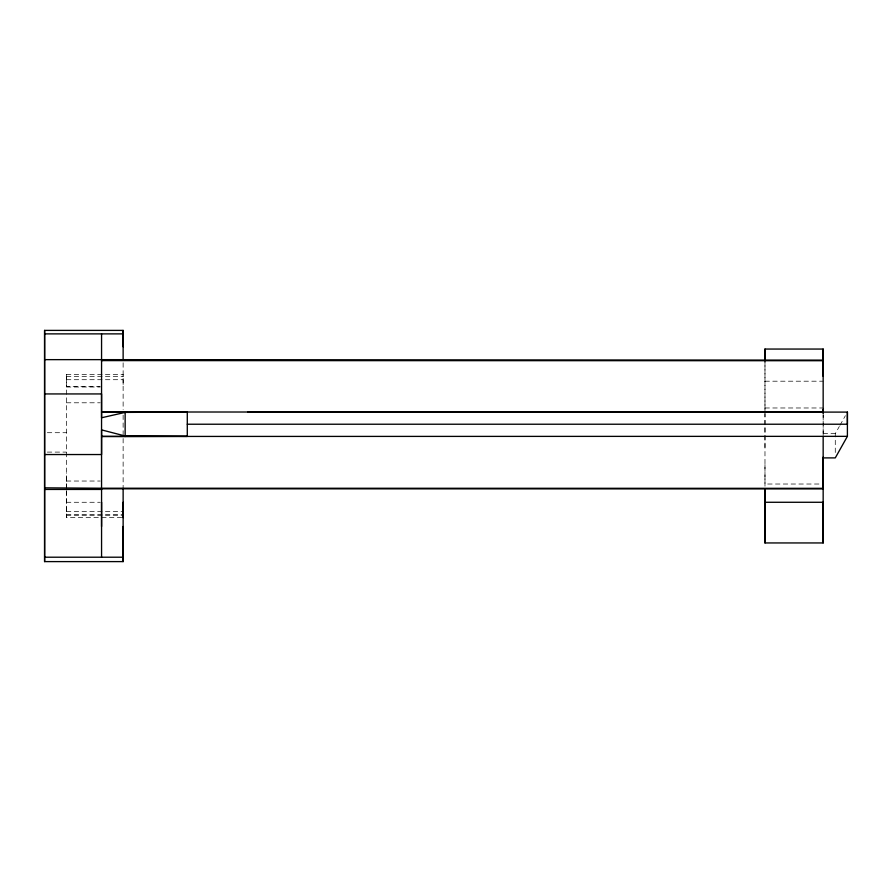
<?xml version="1.0" encoding="UTF-8"?>
<svg xmlns="http://www.w3.org/2000/svg" width="892" height="892" viewBox="0 0 892 892"><rect width="100%" height="100%" fill="white"/><g stroke="black" fill="none" stroke-linecap="round" stroke-linejoin="round"><path stroke-width="0.67" stroke-dasharray="4.46 3.34" d="M121.747 517.639L66.421 517.639L66.421 490.332M66.421 489.128L66.421 473.44M123.129 384.508L123.129 374.361L66.421 374.361L66.421 386.604L100.205 386.671M764.979 478.926L764.979 484.022L821.777 484.022M764.979 476.707L764.979 462.368M764.979 447.505L764.979 426.142M764.979 424.815L764.979 414.055M764.979 413.074L764.979 362.074L764.979 486.229M823.16 435.296L823.16 413.453M835.28 452.512L835.28 433.657L839.316 426.476M839.996 425.272L845.382 415.694M66.421 376.513L123.129 376.513M66.421 379.713L123.129 379.713M764.979 381.196L823.16 381.196M66.421 387.017L100.205 387.017M66.421 402.794L100.205 402.794M764.979 407.978L823.16 407.978M47.332 432.709L66.421 432.709M823.16 433.657L835.28 433.657M47.332 452.099L66.421 452.099M66.421 481.033L100.205 481.033M66.421 502.274L100.205 502.274M66.421 511.506L121.747 511.506M66.421 514.918L121.747 514.918M66.421 515.052L121.747 515.052M823.16 413.074L823.16 434.85M123.129 362.821L123.129 409.774M123.129 415.115L123.129 486.764M66.421 374.361L66.421 517.639"/><path stroke-width="1.34" d="M123.129 526.503L123.129 561.603L44.6 561.603L44.6 330.397L123.129 330.397L123.129 360.234M101.565 557.21L101.565 489.006M44.6 489.44L101.565 489.44L101.554 488.805L823.16 488.916L823.16 488.325L101.554 488.225L101.554 429.888L125.148 435.998L187.287 436.389L187.287 412.048L125.148 412.405L125.148 436.5L187.287 436.389M44.6 359.643L101.565 359.643L101.554 417.768L126.686 412.048L101.565 411.993L823.16 412.104M123.129 517.639L123.129 502.274M123.129 346.765L123.129 330.397M764.979 542.949L764.979 488.916L764.979 542.949L823.16 542.949L823.16 502.274L764.979 502.274M764.979 360.279L764.979 349.051L823.16 349.051L823.16 376.391M823.16 488.325L823.16 436.344M823.16 349.051L823.16 413.074L823.16 409.272M247.887 412.048L847.4 412.104L847.4 424.224L187.287 424.224M847.4 412.104L847.4 436.344L835.28 457.897L823.16 457.897M44.6 333.876L123.129 333.876M101.576 360.602L823.171 360.714L823.16 360.112L101.565 359.643M44.6 393.941L101.554 393.941L101.554 454.541L44.6 454.541M847.4 436.344L101.565 436.444L125.148 436.5M44.6 487.846L101.554 488.225M44.6 557.21L123.129 557.21M823.16 457.15L823.16 542.949M764.979 349.051L764.979 361.293M123.129 488.102L123.129 561.603M101.565 333.876L101.565 361.227M101.565 502.274L101.565 526.503M44.6 330.397L44.6 561.603"/></g></svg>
